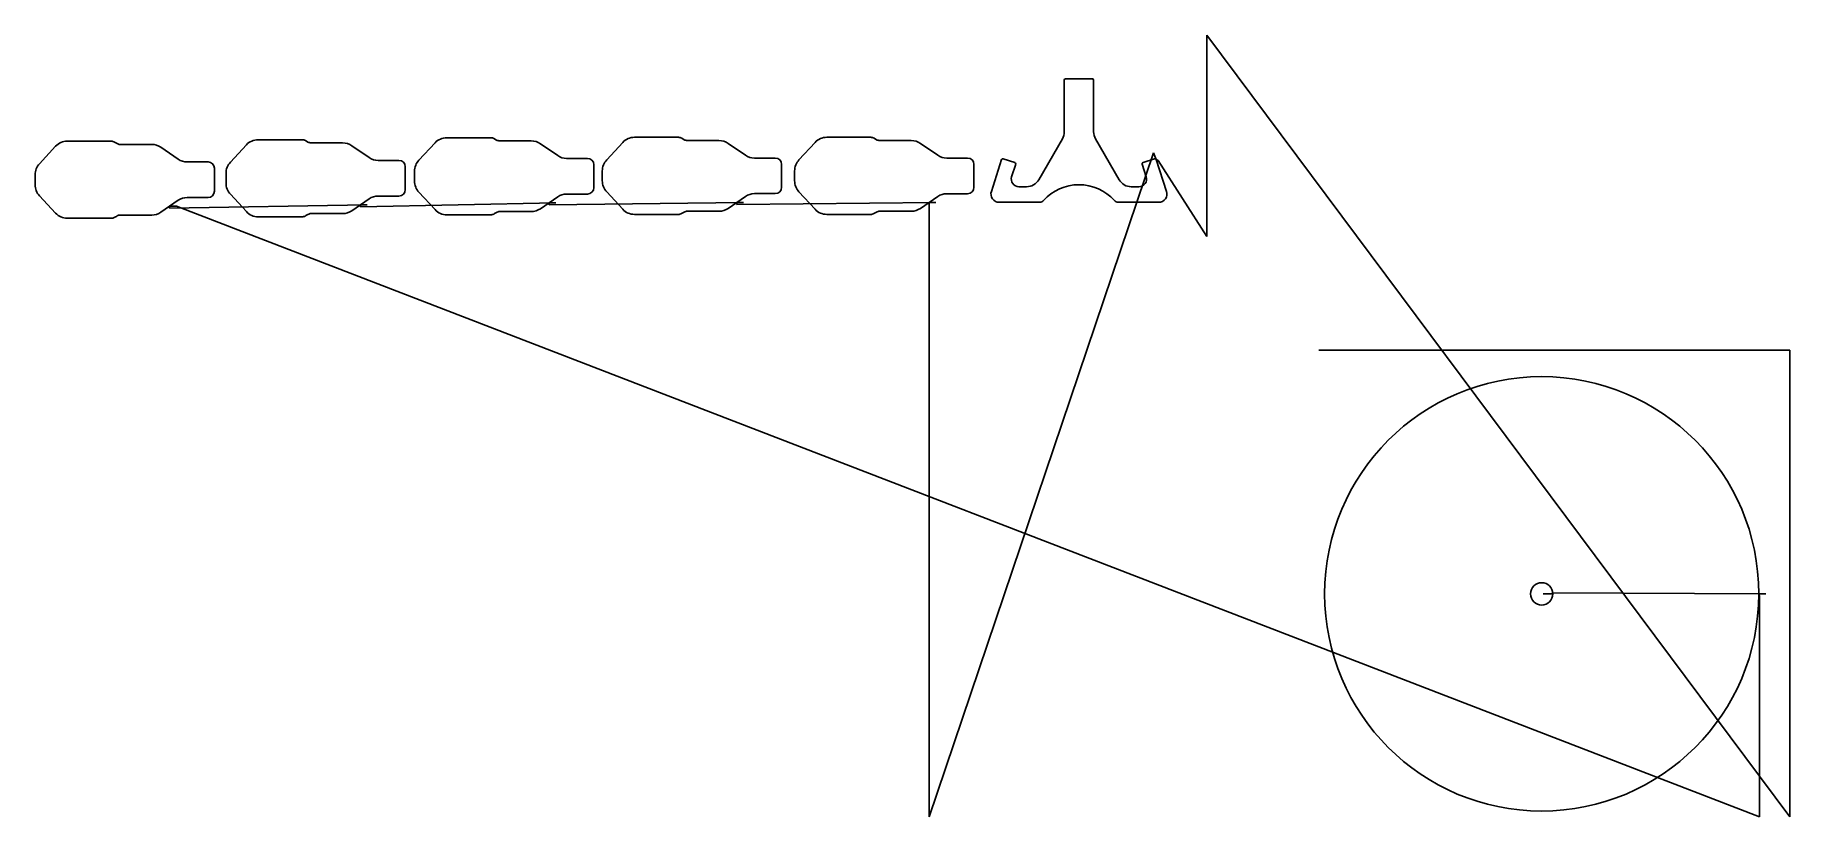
# Model space of a CAD drawing. Header units: metres. Extents: x 28 to 5531, y 0 to 2450.
import ezdxf

# ---------------------------------------------------------------- set-up
doc = ezdxf.new("R2010")
doc.units = ezdxf.units.M

msp = doc.modelspace()

# ---------------------------------------------------------------- linework, layer by layer
at = {"layer": 'TOOL_0'}
for p, q in [((3702.565, 2448.999), (3702.565, 2449.999)), ((3702.565, 2449.999), (5531.332, -0.001)), ((3702.565, 1818.381), (3702.565, 2448.999)), ((3259.782, 2312.976), (3343.782, 2312.976)), ((3255.782, 2147.255), (3255.782, 2308.976)), ((3347.782, 2308.976), (3347.782, 2147.255)), ((41.909, 2046.975), (92.419, 2101.52)), ((129.105, 2117.548), (266.833, 2117.548)), ((277.233, 2114.761), (285.271, 2110.12)), ((294.871, 2107.548), (393.983, 2107.548)), ((422.763, 2098.609), (477.169, 2061.205)), ((640.609, 2051.77), (691.119, 2106.315)), ((727.805, 2122.343), (865.533, 2122.343)), ((875.933, 2119.556), (883.971, 2114.915)), ((893.571, 2112.343), (992.683, 2112.343)), ((1021.463, 2103.404), (1075.869, 2066)), ((1231.955, 2058.041), (1282.465, 2112.586)), ((1319.151, 2128.614), (1456.879, 2128.614)), ((1467.279, 2125.827), (1475.317, 2121.186)), ((1484.917, 2118.614), (1584.029, 2118.614)), ((1612.809, 2109.675), (1667.215, 2072.271)), ((1820.725, 2059.147), (1871.235, 2113.692)), ((1907.921, 2129.72), (2045.649, 2129.72)), ((2056.049, 2126.933), (2064.087, 2122.292)), ((2073.687, 2119.72), (2172.799, 2119.72)), ((2201.579, 2110.781), (2255.985, 2073.377)), ((2423.839, 2059.146), (2474.349, 2113.691)), ((2511.035, 2129.719), (2648.763, 2129.719)), ((2659.163, 2126.932), (2667.201, 2122.291)), ((2676.801, 2119.719), (2775.913, 2119.719)), ((2804.693, 2110.78), (2859.099, 2073.376)), ((3175.71, 1996.776), (3249.887, 2125.255)), ((3353.677, 2125.255), (3427.854, 1996.776)), ((505.042, 2052.548), (570.513, 2052.548)), ((1103.742, 2057.343), (1169.213, 2057.343)), ((1189.213, 2037.343), (1189.213, 1965.743)), ((1695.088, 2063.614), (1760.559, 2063.614)), ((1780.559, 2043.614), (1780.559, 1972.014)), ((2283.858, 2064.72), (2349.329, 2064.72)), ((2369.329, 2044.72), (2369.329, 1973.12)), ((2831.897, -0.002), (3535.742, 2080.656)), ((2886.972, 2064.719), (2952.443, 2064.719)), ((2972.443, 2044.719), (2972.443, 1973.119)), ((3027.057, 1960.242), (3059.366, 2059.68)), ((3064.406, 2062.248), (3100.915, 2050.385)), ((3103.483, 2045.345), (3090.761, 2006.192)), ((3512.803, 2006.192), (3500.081, 2045.345)), ((3502.649, 2050.385), (3539.158, 2062.248)), ((3535.742, 2080.656), (3544.202, 2059.679)), ((3544.198, 2059.68), (3550.488, 2056.915)), ((3544.202, 2059.679), (3576.511, 1960.241)), ((3550.488, 2056.915), (3702.565, 1818.381)), ((28.263, 1981.344), (28.263, 2012.154)), ((590.513, 2032.548), (590.513, 1960.948)), ((626.963, 1986.139), (626.963, 2016.949)), ((1218.309, 1992.41), (1218.309, 2023.22)), ((1807.079, 1993.516), (1807.079, 2024.326)), ((2410.193, 1993.515), (2410.193, 2024.325)), ((92.418, 1891.977), (41.909, 1946.522)), ((477.17, 1932.291), (449.967, 1913.589)), ((570.513, 1940.948), (505.043, 1940.948)), ((691.118, 1896.772), (640.609, 1951.317)), ((1075.87, 1937.086), (1048.667, 1918.384)), ((1169.213, 1945.743), (1103.743, 1945.743)), ((1282.464, 1903.043), (1231.955, 1957.588)), ((1667.216, 1943.357), (1640.013, 1924.655)), ((1760.559, 1952.014), (1695.089, 1952.014)), ((1871.234, 1904.149), (1820.725, 1958.694)), ((2255.986, 1944.463), (2228.783, 1925.761)), ((2349.329, 1953.12), (2283.859, 1953.12)), ((2474.348, 1904.148), (2423.839, 1958.693)), ((2859.1, 1944.462), (2831.897, 1925.76)), ((2952.443, 1953.119), (2886.973, 1953.119)), ((3178.8, 1926.207), (3051.784, 1926.207)), ((3113.586, 1974.776), (3137.605, 1974.776)), ((3551.784, 1926.207), (3424.768, 1926.207)), ((3465.959, 1974.776), (3489.978, 1974.776)), ((266.833, 1875.949), (129.105, 1875.949)), ((393.982, 1885.949), (294.871, 1885.949)), ((449.965, 1913.59), (422.762, 1894.888)), ((471.268, 1913.59), (449.965, 1913.59)), ((449.967, 1907.33), (1069.968, 1918.385)), ((449.967, 1913.589), (449.967, 1907.33)), ((5436.461, 0.002), (471.268, 1913.59)), ((865.533, 1880.744), (727.805, 1880.744)), ((992.682, 1890.744), (893.571, 1890.744)), ((1048.665, 1918.385), (1021.462, 1899.683)), ((1069.968, 1918.385), (1048.665, 1918.385)), ((1048.667, 1912.125), (1661.313, 1924.656)), ((1048.667, 1918.384), (1048.667, 1912.125)), ((1456.879, 1887.015), (1319.151, 1887.015)), ((1584.028, 1897.015), (1484.917, 1897.015)), ((1640.011, 1924.656), (1612.808, 1905.954)), ((1661.313, 1924.656), (1640.011, 1924.656)), ((1640.013, 1918.396), (2250.084, 1925.762)), ((1640.013, 1924.655), (1640.013, 1918.396)), ((2045.649, 1888.121), (1907.921, 1888.121)), ((2172.798, 1898.121), (2073.687, 1898.121)), ((2228.781, 1925.762), (2201.578, 1907.06)), ((2250.084, 1925.762), (2228.781, 1925.762)), ((2228.783, 1925.761), (2228.783, 1919.502)), ((2228.783, 1919.502), (2853.197, 1925.761)), ((2648.763, 1888.12), (2511.035, 1888.12)), ((2775.912, 1898.12), (2676.801, 1898.12)), ((2831.895, 1925.761), (2804.692, 1907.059)), ((2853.197, 1925.761), (2831.895, 1925.761)), ((2831.897, 1925.76), (2831.897, 1919.501)), ((2831.897, 1919.501), (2831.897, -0.002)), ((4055.467, 1462.745), (4054.467, 1462.745)), ((5531.332, 1462.745), (4055.467, 1462.745)), ((5531.332, 0.999), (5531.332, 1462.745)), ((4757.919, 698.943), (4787.919, 698.943)), ((4787.919, 698.943), (4784.383, 702.479)), ((4784.383, 702.479), (5456.099, 698.944)), ((5456.099, 698.944), (5433.668, 698.944)), ((5433.668, 698.944), (5436.461, 691.758)), ((5436.461, 691.758), (5436.461, 0.002)), ((5531.332, -0.001), (5531.332, 0.999)), ((5531.332, 0.999), (5531.332, -0.001)), ((5531.332, -0.001), (5531.332, 0.999))]:
    msp.add_line(p, q, dxfattribs=at)
for centre, radius, start, end in [((3259.782, 2308.976), 4, 90, 180), ((3343.782, 2308.976), 4, 0, 90), ((3211.782, 2147.255), 44, 329.999923, 0), ((3391.782, 2147.255), 44, 180, 210.000077), ((129.105, 2067.548), 50, 90, 137.199671), ((266.833, 2096.748), 20.8, 59.999548, 90), ((294.871, 2126.748), 19.2, 240.000466, 270), ((393.983, 2056.748), 50.8, 55.490954, 90), ((727.805, 2072.343), 50, 90, 137.199671), ((865.533, 2101.543), 20.8, 59.999548, 90), ((893.571, 2131.543), 19.2, 240.000466, 270), ((992.683, 2061.543), 50.8, 55.490954, 90), ((1319.151, 2078.614), 50, 90, 137.199671), ((1456.879, 2107.814), 20.8, 59.999548, 90), ((1484.917, 2137.814), 19.2, 240.000466, 270), ((1584.029, 2067.814), 50.8, 55.490954, 90), ((1907.921, 2079.72), 50, 90, 137.199671), ((2045.649, 2108.92), 20.8, 59.999548, 90), ((2073.687, 2138.92), 19.2, 240.000466, 270), ((2172.799, 2068.92), 50.8, 55.490954, 90), ((2511.035, 2079.719), 50, 90, 137.199671), ((2648.763, 2108.919), 20.8, 59.999548, 90), ((2676.801, 2138.919), 19.2, 240.000466, 270), ((2775.913, 2068.919), 50.8, 55.490954, 90), ((79.579, 2012.128), 51.316, 137.22933, 179.97097), ((505.042, 2101.748), 49.2, 235.491777, 270), ((570.513, 2032.548), 20, 0, 90), ((678.279, 2016.923), 51.316, 137.22933, 179.97097), ((1103.742, 2106.543), 49.2, 235.491777, 270), ((1169.213, 2037.343), 20, 0, 90), ((1269.625, 2023.194), 51.316, 137.22933, 179.97097), ((1695.088, 2112.814), 49.2, 235.491777, 270), ((1760.559, 2043.614), 20, 0, 90), ((1858.395, 2024.3), 51.316, 137.22933, 179.97097), ((2283.858, 2113.92), 49.2, 235.491777, 270), ((2349.329, 2044.72), 20, 0, 90), ((2461.509, 2024.299), 51.316, 137.22933, 179.97097), ((2886.972, 2113.919), 49.2, 235.491777, 270), ((2952.443, 2044.719), 20, 0, 90), ((3063.17, 2058.444), 4, 71.999925, 161.999925), ((3099.679, 2046.581), 4, 341.999925, 71.999925), ((3503.885, 2046.581), 4, 108.000075, 198.000075), ((3540.394, 2058.444), 4, 18.000075, 108.000075), ((79.579, 1981.369), 51.316, 180.027913, 222.77067), ((678.279, 1986.164), 51.316, 180.027913, 222.77067), ((1269.625, 1992.435), 51.316, 180.027913, 222.77067), ((1858.395, 1993.541), 51.316, 180.027913, 222.77067), ((2461.509, 1993.54), 51.316, 180.027913, 222.77067), ((3113.586, 1998.776), 24, 162.000663, 270), ((3137.587, 2018.808), 44.032, 270.023422, 329.975573), ((3301.784, 1832.207), 149, 41.81023, 138.18977), ((3465.978, 2018.808), 44.032, 210.023775, 269.975277), ((3489.978, 1998.776), 24, 270, 17.999337), ((505.043, 1891.748), 49.2, 90, 124.508223), ((570.513, 1960.948), 20, 270, 0), ((1103.743, 1896.543), 49.2, 90, 124.508223), ((1169.213, 1965.743), 20, 270, 0), ((1695.089, 1902.814), 49.2, 90, 124.508223), ((1760.559, 1972.014), 20, 270, 0), ((2283.859, 1903.92), 49.2, 90, 124.508223), ((2349.329, 1973.12), 20, 270, 0), ((2886.973, 1903.919), 49.2, 90, 124.508223), ((2952.443, 1973.119), 20, 270, 0), ((3051.784, 1952.207), 26, 161.998511, 270), ((3178.777, 1942.258), 16.052, 270.082101, 318.108567), ((3424.791, 1942.258), 16.051, 221.891433, 269.917899), ((3551.784, 1952.207), 25.999, 270, 17.999394), ((129.105, 1925.949), 50, 222.799551, 270), ((266.791, 1896.919), 20.97, 270.114755, 297.383768), ((164.506, 2083.265), 233.537, 298.638538, 301.138832), ((294.871, 1866.749), 19.2, 90, 119.999534), ((393.982, 1936.749), 50.8, 270, 304.509046), ((727.805, 1930.744), 50, 222.799551, 270), ((865.491, 1901.714), 20.97, 270.114755, 297.383768), ((763.206, 2088.06), 233.537, 298.638538, 301.138832), ((893.571, 1871.544), 19.2, 90, 119.999534), ((992.682, 1941.544), 50.8, 270, 304.509046), ((1319.151, 1937.015), 50, 222.799551, 270), ((1456.837, 1907.985), 20.97, 270.114755, 297.383768), ((1354.552, 2094.331), 233.537, 298.638538, 301.138832), ((1484.917, 1877.815), 19.2, 90, 119.999534), ((1584.028, 1947.815), 50.8, 270, 304.509046), ((1907.921, 1938.121), 50, 222.799551, 270), ((2045.607, 1909.091), 20.97, 270.114755, 297.383768), ((1943.322, 2095.437), 233.537, 298.638538, 301.138832), ((2073.687, 1878.921), 19.2, 90, 119.999534), ((2172.798, 1948.921), 50.8, 270, 304.509046), ((2511.035, 1938.12), 50, 222.799551, 270), ((2648.721, 1909.09), 20.97, 270.114755, 297.383768), ((2546.436, 2095.436), 233.537, 298.638538, 301.138832), ((2676.801, 1878.92), 19.2, 90, 119.999534), ((2775.912, 1948.92), 50.8, 270, 304.509046), ((4752.918, 698.944), 680.75, 0, 180), ((4752.919, 698.943), 35, 0, 180), ((4752.918, 698.944), 680.75, 180, 0), ((4752.919, 698.943), 35, 180, 0)]:
    msp.add_arc(centre, radius, start, end, dxfattribs=at)

doc.saveas('drawing.dxf')
